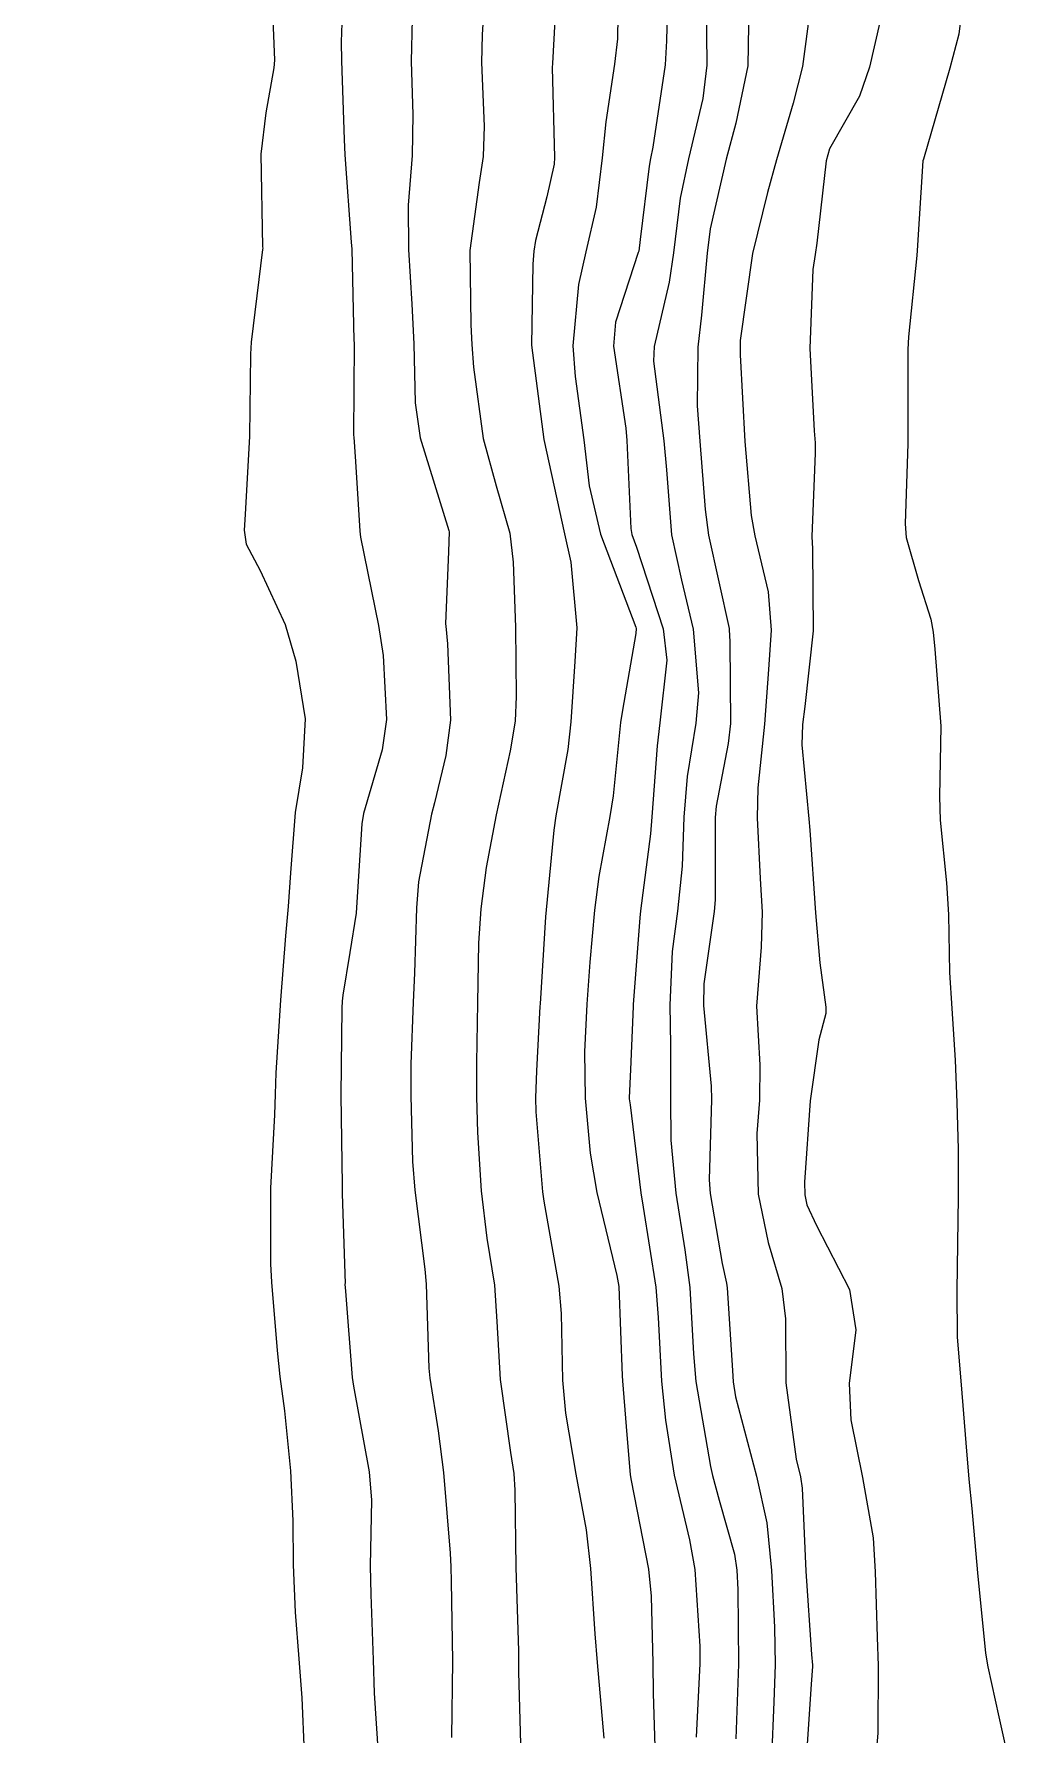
# Model space of a CAD drawing. Header units: metres. Extents: x 298520 to 308411, y 7433745 to 7450750.
# Drawn here: x 301125.65 to 301146.43, y 7443218.06 to 7443254.22 of the extents above; entities that cross this region are included whole.
import ezdxf

# ---------------------------------------------------------------- set-up
doc = ezdxf.new("R2010")
doc.units = ezdxf.units.M
doc.header["$LTSCALE"] = 10
doc.linetypes.add('DASHED', pattern=[0.75, 0.5, -0.25])
for name, color, linetype in [('Curvas de Nivel 1m', 11, 'Continuous'), ('Curvas de Nivel 5m', 15, 'Continuous'), ('Vias Secundárias', 230, 'DASHED')]:
    doc.layers.add(name, color=color, linetype=linetype)

msp = doc.modelspace()

# ---------------------------------------------------------------- linework, layer by layer
at = {"layer": 'Curvas de Nivel 1m', "flags": 128}
for points, elevation in [([(301132.244, 7443255.644), (301132.189, 7443254.052), (301132.194, 7443253.644), (301132.252, 7443251.968), (301132.263, 7443251.643), (301132.401, 7443249.786), (301132.409, 7443249.641), (301132.458, 7443247.706), (301132.46, 7443247.641), (301132.451, 7443245.683), (301132.453, 7443245.64), (301132.488, 7443245.123), (301132.582, 7443243.639), (301132.598, 7443243.513), (301132.981, 7443241.635), (301133.078, 7443240.999), (301133.152, 7443239.633), (301133.061, 7443238.989), (301132.658, 7443237.637), (301132.622, 7443237.417), (301132.514, 7443235.639), (301132.503, 7443235.517), (301132.369, 7443234.682), (301132.224, 7443233.773), (301132.206, 7443233.642), (301132.203, 7443233.494), (301132.178, 7443231.642), (301132.209, 7443229.737), (301132.21, 7443229.641), (301132.208, 7443229.548), (301132.27, 7443227.64), (301132.267, 7443227.624), (301132.281, 7443227.473), (301132.42, 7443225.638), (301132.446, 7443225.452), (301132.779, 7443223.635), (301132.828, 7443223.033), (301132.805, 7443221.634), (301132.814, 7443221.024), (301132.869, 7443219.633), (301132.886, 7443218.923), (301132.97, 7443217.632)], 708), ([(301135.27, 7443255.61), (301135.188, 7443254.2), (301135.173, 7443253.611), (301135.224, 7443252.255), (301135.209, 7443251.61), (301135.118, 7443251.058), (301134.925, 7443249.614), (301134.941, 7443248.028), (301134.966, 7443247.613), (301134.998, 7443247.13), (301135.206, 7443245.609), (301135.482, 7443244.604), (301135.771, 7443243.601), (301135.846, 7443242.979), (301135.893, 7443241.598), (301135.906, 7443240.123), (301135.883, 7443239.598), (301135.783, 7443238.966), (301135.482, 7443237.604), (301135.271, 7443236.486), (301135.154, 7443235.608), (301135.104, 7443234.877), (301135.087, 7443233.609), (301135.066, 7443232.335), (301135.061, 7443231.609), (301135.083, 7443230.847), (301135.163, 7443229.607), (301135.287, 7443228.6), (301135.444, 7443227.603), (301135.5, 7443226.827), (301135.571, 7443225.6), (301135.79, 7443224.046), (301135.856, 7443223.596), (301135.878, 7443223.244), (301135.903, 7443221.595), (301135.954, 7443219.826), (301135.958, 7443219.593), (301135.96, 7443219.373), (301136.009, 7443217.592)], 706), ([(301130.692, 7443255.58), (301130.765, 7443253.658), (301130.757, 7443253.493), (301130.582, 7443252.539), (301130.48, 7443251.661), (301130.516, 7443249.687), (301130.52, 7443249.66), (301130.513, 7443249.631), (301130.273, 7443247.664), (301130.259, 7443247.402), (301130.239, 7443245.664), (301130.147, 7443243.995), (301130.123, 7443243.665), (301130.167, 7443243.361), (301130.464, 7443242.801), (301130.993, 7443241.655), (301131.219, 7443240.875), (301131.417, 7443239.65), (301131.363, 7443238.606), (301131.208, 7443237.658), (301131.106, 7443236.376), (301131.06, 7443235.66), (301131.001, 7443235.033), (301130.892, 7443233.662), (301130.794, 7443232.12), (301130.781, 7443231.663), (301130.766, 7443231.224), (301130.68, 7443229.664), (301130.68, 7443228.057), (301130.703, 7443227.664), (301130.821, 7443226.214), (301130.883, 7443225.661), (301130.98, 7443224.932), (301131.111, 7443223.657), (301131.16, 7443222.593), (301131.168, 7443221.656), (301131.207, 7443220.645), (301131.287, 7443219.653), (301131.346, 7443218.824), (301131.401, 7443217.651)], 709), ([(301138.085, 7443255.575), (301138.062, 7443254.111), (301138.002, 7443253.576), (301137.812, 7443252.346), (301137.736, 7443251.578), (301137.606, 7443250.531), (301137.39, 7443249.582), (301137.235, 7443248.884), (301137.115, 7443247.584), (301137.166, 7443246.931), (301137.35, 7443245.581), (301137.457, 7443244.607), (301137.698, 7443243.578), (301138.453, 7443241.599), (301138.463, 7443241.57), (301138.451, 7443241.467), (301138.166, 7443239.834), (301138.129, 7443239.573), (301137.969, 7443238.012), (301137.898, 7443237.575), (301137.669, 7443236.298), (301137.575, 7443235.578), (301137.474, 7443234.471), (301137.412, 7443233.579), (301137.36, 7443232.563), (301137.372, 7443231.58), (301137.483, 7443230.411), (301137.625, 7443229.577), (301138.05, 7443227.808), (301138.09, 7443227.572), (301138.16, 7443225.675), (301138.166, 7443225.571), (301138.248, 7443224.599), (301138.336, 7443223.569), (301138.354, 7443223.447), (301138.721, 7443221.565), (301138.779, 7443220.989), (301138.816, 7443219.564), (301138.823, 7443218.917), (301138.866, 7443217.563)], 704), ([(301139.144, 7443255.562), (301139.105, 7443254.069), (301139.079, 7443253.563), (301138.817, 7443251.808), (301138.765, 7443251.568), (301138.734, 7443251.404), (301138.547, 7443249.847), (301138.516, 7443249.597), (301138.506, 7443249.57), (301138.018, 7443248.085), (301137.979, 7443247.575), (301138.237, 7443245.833), (301138.262, 7443245.572), (301138.347, 7443243.699), (301138.371, 7443243.571), (301138.47, 7443243.3), (301139.037, 7443241.564), (301139.111, 7443240.895), (301138.966, 7443239.565), (301138.908, 7443239.075), (301138.792, 7443237.566), (301138.765, 7443237.201), (301138.555, 7443235.568), (301138.536, 7443235.413), (301138.393, 7443233.57), (301138.393, 7443233.529), (301138.339, 7443232.189), (301138.314, 7443231.589), (301138.314, 7443231.57), (301138.331, 7443231.44), (301138.56, 7443229.567), (301138.607, 7443229.26), (301138.875, 7443227.564), (301138.926, 7443226.913), (301138.998, 7443225.563), (301139.082, 7443224.73), (301139.27, 7443223.56), (301139.591, 7443222.185), (301139.711, 7443221.555), (301139.814, 7443219.928), (301139.811, 7443219.554), (301139.734, 7443217.988)], 703), ([(301140.863, 7443255.285), (301140.835, 7443253.538), (301140.581, 7443252.316), (301140.371, 7443251.552), (301140.035, 7443250.071), (301139.969, 7443249.556), (301139.851, 7443248.235), (301139.774, 7443247.557), (301139.757, 7443246.304), (301139.817, 7443245.557), (301139.931, 7443244.103), (301140, 7443243.555), (301140.436, 7443241.568), (301140.437, 7443241.55), (301140.449, 7443241.285), (301140.468, 7443239.549), (301140.419, 7443239.125), (301140.163, 7443237.795), (301140.143, 7443237.553), (301140.141, 7443235.797), (301140.122, 7443235.553), (301139.902, 7443234.012), (301139.893, 7443233.555), (301140.052, 7443231.837), (301140.062, 7443231.553), (301140.015, 7443229.845), (301140.036, 7443229.553), (301140.288, 7443228.061), (301140.381, 7443227.645), (301140.398, 7443227.548), (301140.509, 7443225.79), (301140.521, 7443225.546), (301140.572, 7443225.231), (301141.022, 7443223.538), (301141.236, 7443222.547), (301141.336, 7443221.533), (301141.399, 7443220.328), (301141.416, 7443219.531), (301141.387, 7443218.744), (301141.338, 7443217.532)], 701), ([(301145.479, 7443255.487), (301145.323, 7443254.212), (301145.132, 7443253.492), (301144.573, 7443251.556), (301144.559, 7443251.515), (301144.435, 7443249.611), (301144.428, 7443249.501), (301144.256, 7443247.772), (301144.24, 7443247.503), (301144.238, 7443245.761), (301144.241, 7443245.503), (301144.181, 7443243.797), (301144.205, 7443243.503), (301144.464, 7443242.593), (301144.731, 7443241.772), (301144.777, 7443241.495), (301144.812, 7443241.13), (301144.938, 7443239.492), (301144.914, 7443237.998), (301144.926, 7443237.492), (301145.063, 7443236.163), (301145.106, 7443235.489), (301145.128, 7443234.256), (301145.171, 7443233.488), (301145.243, 7443232.388), (301145.277, 7443231.486), (301145.31, 7443230.493), (301145.307, 7443229.485), (301145.292, 7443228.484), (301145.28, 7443227.485), (301145.289, 7443226.5), (301145.37, 7443225.483), (301145.473, 7443224.253), (301145.538, 7443223.48), (301145.599, 7443222.852), (301145.719, 7443221.485), (301145.893, 7443219.777), (301145.938, 7443219.482), (301146.172, 7443218.42), (301146.342, 7443217.655)], 698), ([(301139.95, 7443254.893), (301139.966, 7443253.549), (301139.88, 7443252.844), (301139.57, 7443251.56), (301139.398, 7443250.724), (301139.255, 7443249.563), (301139.164, 7443248.936), (301138.84, 7443247.567), (301138.827, 7443247.259), (301139.052, 7443245.564), (301139.107, 7443244.943), (301139.211, 7443243.563), (301139.422, 7443242.602), (301139.676, 7443241.558), (301139.788, 7443240.201), (301139.728, 7443239.557), (301139.546, 7443238.425), (301139.476, 7443237.559), (301139.435, 7443236.517), (301139.338, 7443235.56), (301139.229, 7443234.702), (301139.173, 7443233.562), (301139.192, 7443232.713), (301139.188, 7443231.561), (301139.197, 7443230.684), (301139.306, 7443229.56), (301139.496, 7443228.353), (301139.599, 7443227.557), (301139.679, 7443226.145), (301139.732, 7443225.555), (301140.039, 7443223.748), (301140.081, 7443223.552), (301140.228, 7443223.032), (301140.554, 7443221.882), (301140.604, 7443221.544), (301140.619, 7443221.132), (301140.637, 7443219.543), (301140.577, 7443217.954)], 702), ([(301133.695, 7443254.536), (301133.672, 7443253.629), (301133.708, 7443252.502), (301133.694, 7443251.629), (301133.611, 7443250.576), (301133.616, 7443249.629), (301133.69, 7443248.47), (301133.728, 7443247.628), (301133.76, 7443246.372), (301133.865, 7443245.626), (301134.473, 7443243.656), (301134.482, 7443243.629), (301134.469, 7443243.21), (301134.406, 7443241.667), (301134.41, 7443241.62), (301134.447, 7443241.242), (301134.51, 7443239.619), (301134.415, 7443238.866), (301134.168, 7443237.86), (301134.109, 7443237.623), (301133.833, 7443236.181), (301133.786, 7443235.626), (301133.747, 7443234.242), (301133.715, 7443233.626), (301133.666, 7443232.301), (301133.667, 7443231.627), (301133.703, 7443230.235), (301133.752, 7443229.626), (301133.963, 7443227.946), (301133.992, 7443227.623), (301134.052, 7443225.835), (301134.075, 7443225.622), (301134.246, 7443224.503), (301134.359, 7443223.618), (301134.505, 7443221.905), (301134.516, 7443221.615), (301134.526, 7443221.298), (301134.553, 7443219.614), (301134.532, 7443217.98)], 707), ([(301143.645, 7443254.467), (301143.425, 7443253.512), (301143.209, 7443252.892), (301142.575, 7443251.773), (301142.5, 7443251.521), (301142.302, 7443249.768), (301142.265, 7443249.524), (301142.217, 7443249.203), (301142.155, 7443247.526), (301142.247, 7443245.773), (301142.268, 7443245.523), (301142.27, 7443245.303), (301142.199, 7443243.524), (301142.209, 7443243.262), (301142.226, 7443241.523), (301142.045, 7443239.909), (301142, 7443239.526), (301141.986, 7443239.094), (301142.131, 7443237.524), (301142.154, 7443237.278), (301142.277, 7443235.522), (301142.367, 7443234.46), (301142.492, 7443233.519), (301142.491, 7443233.379), (301142.346, 7443232.821), (301142.163, 7443231.523), (301142.038, 7443229.793), (301142.046, 7443229.524), (301142.09, 7443229.312), (301142.296, 7443228.875), (301142.997, 7443227.513), (301143.134, 7443226.651), (301142.989, 7443225.513), (301143.023, 7443224.741), (301143.274, 7443223.51), (301143.501, 7443222.226), (301143.545, 7443221.507), (301143.583, 7443220.115), (301143.604, 7443219.506), (301143.599, 7443218.076), (301143.55, 7443217.506)], 699)]:
    msp.add_lwpolyline(points, dxfattribs=dict(at, elevation=elevation))
at = {"layer": 'Curvas de Nivel 5m', "flags": 128}
for points, elevation in [([(301136.777, 7443255.422), (301136.682, 7443253.589), (301136.677, 7443253.504), (301136.725, 7443251.588), (301136.716, 7443251.444), (301136.56, 7443250.753), (301136.319, 7443249.821), (301136.284, 7443249.594), (301136.264, 7443249.318), (301136.231, 7443247.594), (301136.493, 7443245.59), (301136.934, 7443243.585), (301137.072, 7443242.978), (301137.199, 7443241.583), (301137.158, 7443240.867), (301137.07, 7443239.584), (301137.007, 7443238.994), (301136.754, 7443237.586), (301136.708, 7443237.279), (301136.547, 7443235.588), (301136.533, 7443235.437), (301136.415, 7443233.589), (301136.41, 7443233.532), (301136.339, 7443232.161), (301136.32, 7443231.59), (301136.328, 7443231.29), (301136.466, 7443229.588), (301136.498, 7443229.391), (301136.812, 7443227.585), (301136.862, 7443226.999), (301136.893, 7443225.584), (301136.954, 7443224.881), (301137.179, 7443223.581), (301137.398, 7443222.402), (301137.49, 7443221.577), (301137.582, 7443220.186), (301137.628, 7443219.576), (301137.77, 7443217.971)], 705), ([(301142.263, 7443255.524), (301142.07, 7443254.054), (301142.001, 7443253.526), (301141.797, 7443252.744), (301141.443, 7443251.537), (301141.257, 7443250.845), (301140.932, 7443249.544), (301140.675, 7443247.698), (301140.671, 7443247.548), (301140.674, 7443247.394), (301140.774, 7443245.546), (301140.906, 7443243.972), (301140.982, 7443243.542), (301141.271, 7443242.347), (301141.328, 7443241.537), (301141.277, 7443240.701), (301141.188, 7443239.539), (301141.051, 7443238.182), (301141.032, 7443237.541), (301141.101, 7443236.25), (301141.142, 7443235.539), (301141.122, 7443234.789), (301141.022, 7443233.54), (301141.088, 7443232.287), (301141.082, 7443231.539), (301141.03, 7443230.831), (301141.056, 7443229.539), (301141.265, 7443228.508), (301141.561, 7443227.531), (301141.633, 7443226.886), (301141.642, 7443225.529), (301141.861, 7443223.903), (301141.954, 7443223.524), (301141.992, 7443223.285), (301142.071, 7443221.522), (301142.186, 7443219.747), (301142.21, 7443219.52), (301142.211, 7443219.492), (301142.179, 7443219.114), (301142.075, 7443217.521)], 700)]:
    msp.add_lwpolyline(points, dxfattribs=dict(at, elevation=elevation))
at = {"layer": 'Vias Secundárias'}
msp.add_lwpolyline([(301465.55, 7442973.319, 0), (301478.59, 7442967.28, -0.011668)], format="xyb", dxfattribs=at)

doc.saveas('drawing.dxf')
